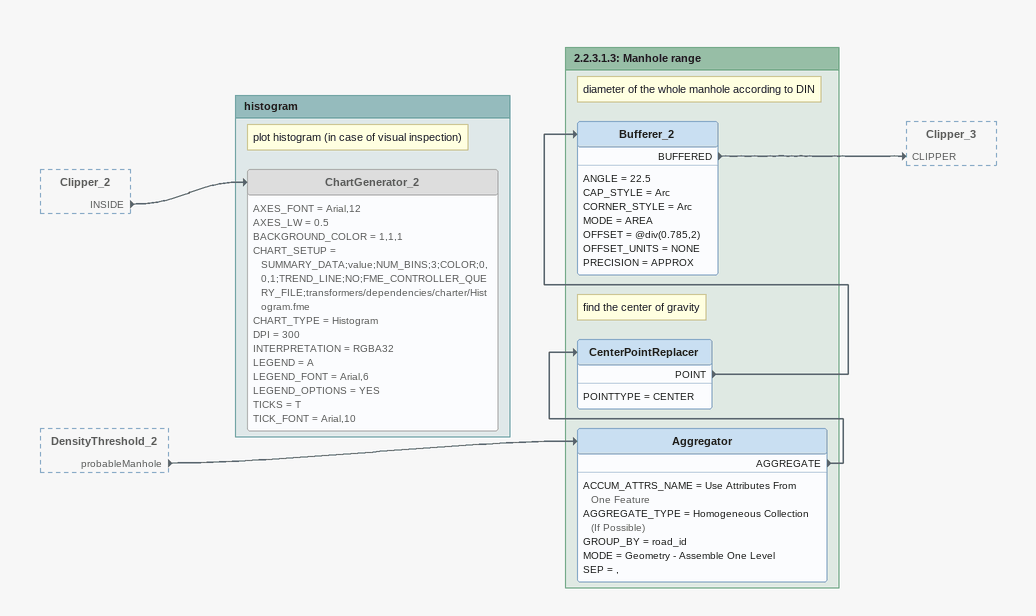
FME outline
Clipper_2 [outside]
    INSIDE -> ChartGenerator_2
DensityThreshold_2 [outside]
    probableManhole -> Aggregator

Bookmark: histogram
Note: plot histogram (in case of visual inspection)
ChartGenerator_2 [off]
    AXES_FONT = Arial,12
    AXES_LW = 0.5
    BACKGROUND_COLOR = 1,1,1
    CHART_SETUP = SUMMARY_DATA;value;NUM_BINS;3;COLOR;0,0,1;TREND_LINE;NO;FME_CONTROLLER_QUERY_FILE;transformers/dependencies/charter/Histogram.fme
    CHART_TYPE = Histogram
    DPI = 300
    INTERPRETATION = RGBA32
    LEGEND = A
    LEGEND_FONT = Arial,6
    LEGEND_OPTIONS = YES
    TICKS = T
    TICK_FONT = Arial,10

Bookmark: 2.2.3.1.3: Manhole range
Aggregator
    ACCUM_ATTRS_NAME = Use Attributes From One Feature
    AGGREGATE_TYPE = Homogeneous Collection (If Possible)
    GROUP_BY = road_id
    MODE = Geometry - Assemble One Level
    SEP = ,
    AGGREGATE -> CenterPointReplacer
Note: find the center of gravity
CenterPointReplacer
    POINTTYPE = CENTER
    POINT -> Bufferer_2
Note: diameter of the whole manhole according to DIN
Bufferer_2
    ANGLE = 22.5
    CAP_STYLE = Arc
    CORNER_STYLE = Arc
    MODE = AREA
    OFFSET = @div(0.785,2)
    OFFSET_UNITS = NONE
    PRECISION = APPROX
    BUFFERED -> Clipper_3 [CLIPPER]
